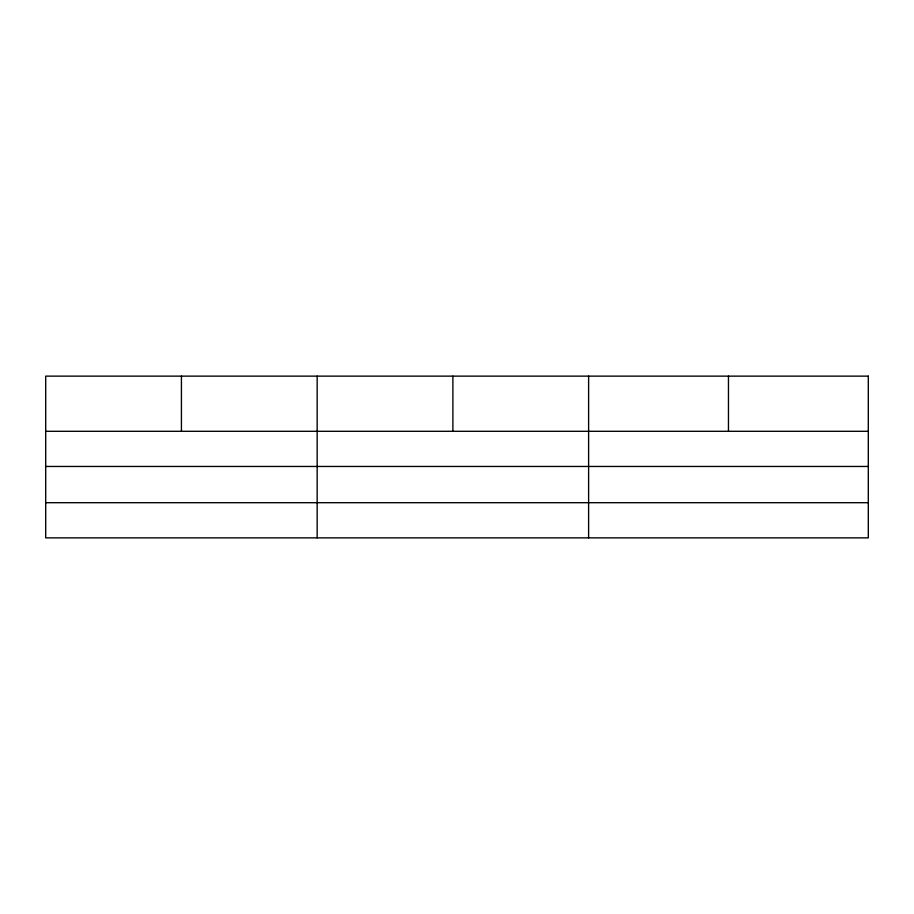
<?xml version="1.0" encoding="UTF-8"?>
<svg xmlns="http://www.w3.org/2000/svg" width="914" height="914" viewBox="0 0 914 914"><rect width="100%" height="100%" fill="white"/><g stroke="black" fill="none" stroke-linecap="round" stroke-linejoin="round"><path stroke-width="1.37" d="M45.7 431.294L868.3 431.294M45.7 466.46L868.3 466.46M45.7 502.7L868.3 502.7M728.458 376.134L728.458 431.294M588.616 376.134L588.616 537.866M452.887 376.134L452.887 431.294M317.158 376.134L317.158 537.866M181.429 376.134L181.429 431.294M868.3 376.134L45.7 376.134L45.7 537.866L868.3 537.866L868.3 376.134"/></g></svg>
